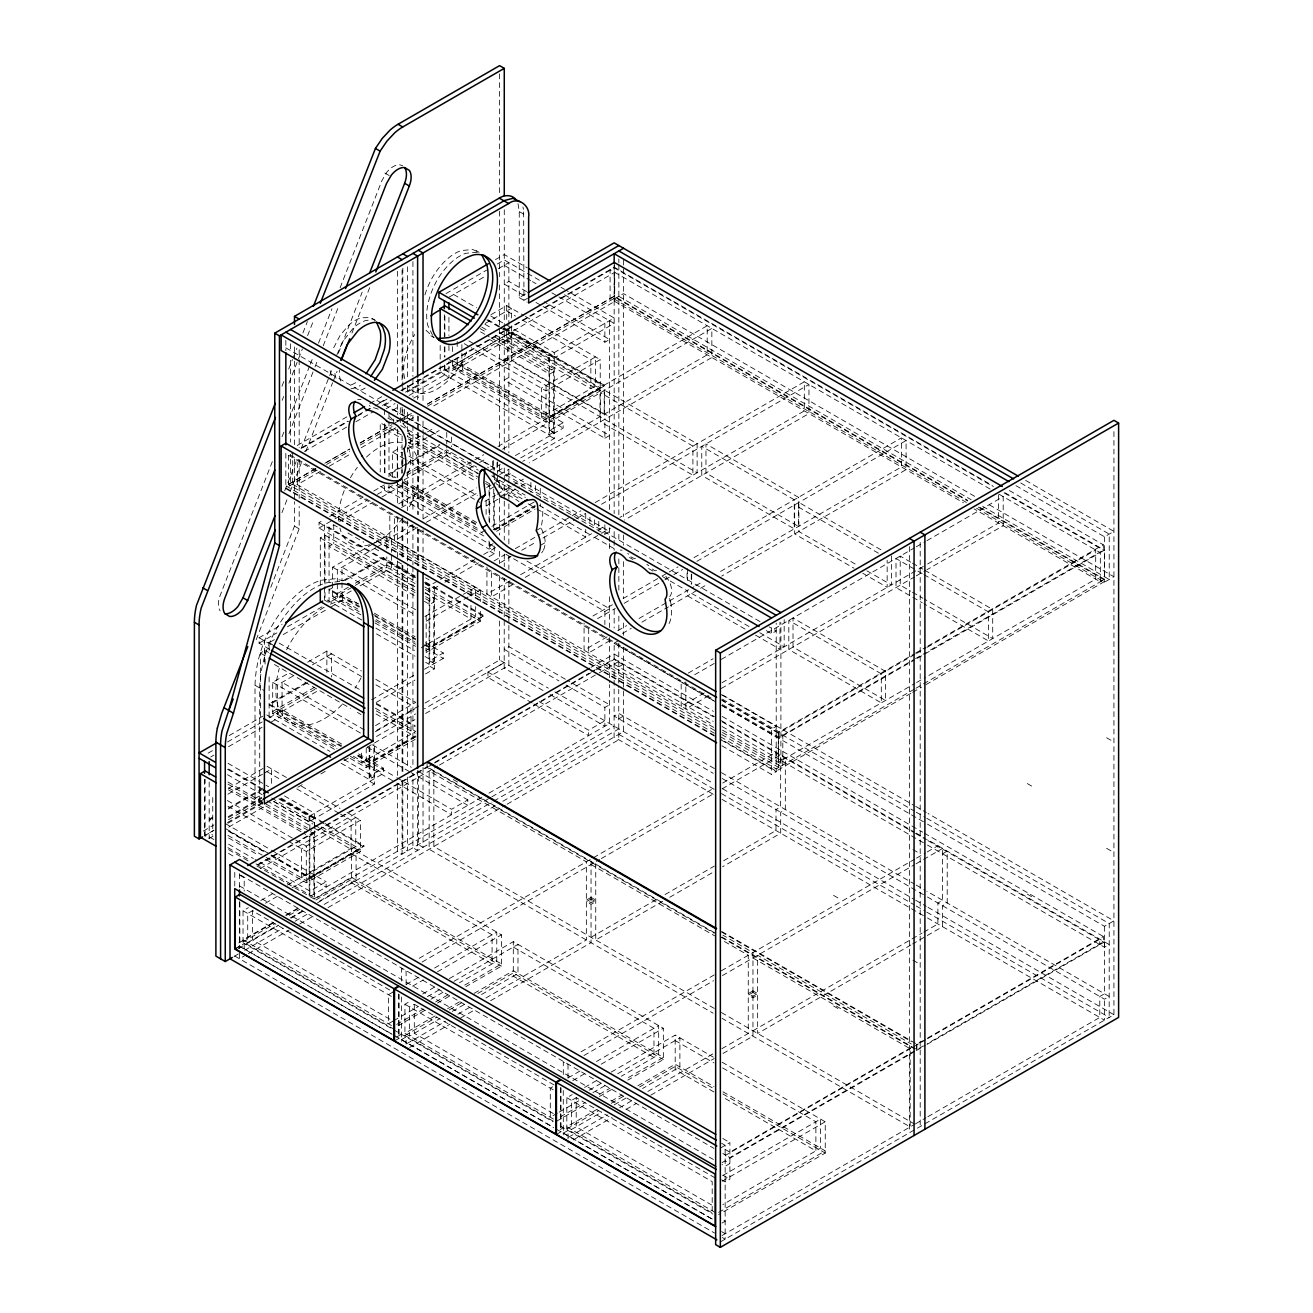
<?xml version="1.0" encoding="UTF-8"?>
<svg xmlns="http://www.w3.org/2000/svg" width="1313" height="1313" viewBox="0 0 1313 1313"><rect width="100%" height="100%" fill="white"/><g stroke="black" fill="none" stroke-linecap="round" stroke-linejoin="round"><path stroke-width="0.75" stroke-dasharray="5 3.75" d="M262.83 803.031L255.017 798.517L255.017 685.255C255.887 650.903 271.857 617.176 297.247 594.149A70.607 40.769 -60 0 1 321.422 580.198L335.061 578.77L343.185 580.838M424.936 294.883C429.253 280.605 437.393 267.278 448.882 257.66A43.838 25.308 -60 0 1 461.257 250.537L472.762 249.536L479.229 252.408M336.883 354.789L342.365 342.037L353.345 328.004A33.761 19.498 -60 0 1 365.982 320.487L371.94 319.83M270.773 587.305L294.489 526.119L294.489 501.681M256.183 639.743L299.183 528.827L299.183 506.424M272.333 461.585L220.207 595.314A19.104 11.029 -60 0 0 220.092 610.824M282.016 436.753L284.264 431.025M288.729 419.569L309.573 366.081M310.328 364.161L313.298 356.529M318.517 343.153L331.926 308.768M340.116 287.76L381.837 180.784L386.711 172.348A18.513 10.685 -60 0 1 399.923 164.831L402.648 165.75M288.942 433.733L314.267 368.789M315.022 366.869L317.992 359.237M323.211 345.861L338.852 305.748M284.708 490.832L297.378 458.368M301.087 448.816L332.37 368.576M338.344 353.295L362.175 292.159M281.95 512.644L287.17 499.268M290.14 491.636L302.056 461.06M305.781 451.524L332.599 382.74M333.338 380.836L337.064 371.284M351.966 333.075L369.839 287.235M281.967 386.203L284.215 380.491M288.696 369.084L292.438 359.565M293.193 357.661L296.919 348.158M302.909 332.944L307.39 321.521M282.18 400.317L283.674 396.51M288.909 383.199L302.367 348.963M307.603 335.652L313.577 320.438M333.699 347.748L340.116 335.373L348.667 325.296A33.761 19.498 -60 0 1 361.288 317.779L369.971 317.598L375.584 320.438M543.401 550.163L543.943 548.965A28.722 16.577 60 0 0 545.158 542.646A21.451 12.391 60 0 0 540.907 527.875A82.112 47.416 60 0 0 542.614 507.031M495.444 259.646L504.274 254.541L527.317 267.852M445.977 293.62L486.647 270.133M497.2 264.044L504.274 259.958L542.433 282M448.931 297.23L485.958 275.845M498.3 268.722L508.87 262.616L508.87 452.755M518.011 203.597L519.259 211.623L519.259 297.641L526.3 293.587M490.964 314.693L506.703 305.617L523.657 315.399M527.465 298.33L523.953 300.349L523.641 210.064M485.17 323.458L511.381 308.309L511.381 318.009M297.198 445.501L346.796 416.861M369.823 403.567L382.231 396.411M714.682 730.471L288.483 484.415L288.483 455.316L292.701 452.887L292.701 481.986L713.55 724.957M301.563 447.766L347.666 421.161M358.301 415.006L363.619 411.937M365.391 410.92L372.482 406.817M379.572 402.73L386.662 398.627M400.859 390.437L614.287 267.212L992.53 485.597M302.515 447.848L348.569 421.26M357.431 416.139L364.522 412.052M366.278 411.035L373.368 406.932M375.141 405.914L387.548 398.758M401.712 390.568L614.287 267.852L993.465 486.762M382.51 405.405L391.34 400.301M405.471 392.144L444.877 369.396L553.676 432.207L553.676 368.641L495.772 335.209M304.419 451.475L346.977 426.906M355.839 421.785L373.581 411.543M384.217 405.405L391.307 401.302M407.26 392.095L614.714 272.333L614.714 301.416L432.092 406.849M452.509 360.172L452.509 368.182L506.703 336.899M386.153 408.704L394.967 403.616M409.065 395.476L444.336 375.124L448.931 377.783L448.931 361.666M515.369 455.595L563.162 428.087L563.162 422.671L462.488 364.538L448.931 372.367L444.336 369.708M392.521 410.345L399.579 406.275M413.677 398.134L462.488 369.954L563.162 428.087M315.957 468.396L285.84 485.794L714.256 733.13M324.82 463.276L349.619 448.964M360.254 442.826L390.371 425.428M397.462 421.342L402.779 418.273M404.552 417.239L411.642 413.152M427.595 403.944L613.631 296.525L967.697 500.942M288.483 484.415L315.744 468.675M326.379 462.537L349.439 449.227M360.074 443.072L391.996 424.657M393.769 423.623L399.086 420.554M400.859 419.536L411.494 413.398M427.447 404.174L614.287 296.311L967.665 500.335M504.192 361.321L508.87 358.613L609.56 416.746M315.957 470.579L285.84 487.976L714.256 735.329M326.592 464.441L349.619 451.147M360.254 445.009L392.144 426.594M402.779 420.455L411.642 415.351M427.595 406.144L613.631 298.724L613.631 296.525M614.156 299.052L623.544 293.62L975.838 497.02M320.388 471.351L297.329 484.661L297.329 459.435M329.251 466.23L350.522 453.953M361.157 447.799L398.397 426.298M407.26 421.194L400.17 425.281L478.227 470.152M409.032 420.16L414.35 417.091M500.942 328.102L548.801 355.725L614.156 317.992L566.313 290.37M392.571 477.259L392.571 452.049L401.318 447.011M408.31 442.973L425.789 432.88M427.529 431.862L434.521 427.825M407.752 448.701L426.971 437.606M428.727 436.589L439.215 430.533M491.078 337.917L548.998 371.349L553.676 368.641M543.057 306.536L604.866 342.217L609.56 339.509L544.206 301.777M406.472 463.571L388.993 473.665L396.066 477.751M408.228 462.57L439.691 444.401M402.976 466.525L388.993 474.6L394.294 477.669M404.732 465.524L439.691 445.337M452.509 368.182L546.044 422.179L600.222 390.897L600.222 359.614L546.044 390.897L471.219 347.699M415.056 583.514L319.026 528.007L319.026 522.607L322.571 520.555M329.629 516.485L363.192 497.102M373.795 490.98L384.397 484.858M406.554 473.074L446.748 449.867L476.75 467.182M406.554 475.257L446.748 452.049M392.39 485.564L388.993 487.517L385.924 485.744M319.026 528.007L333.272 519.8M335.028 518.783L366.77 500.45M377.34 494.345L384.397 490.274L388.993 492.933L388.993 484.874M404.256 479.819L451.442 452.558M337.277 526.874L333.748 524.839L329.054 527.547L329.054 581.922M339.64 521.442L373.138 502.091M381.952 497.003L402.549 485.121L480.263 529.992M320.306 585.073L320.306 537.903L325 535.212L414.498 586.878M448.931 359.45L549.622 417.567L603.799 386.285L603.799 385.349L549.622 416.631L450.704 359.532M398.676 503.847L473.156 460.847M474.929 459.829L483.791 454.708M497.972 446.518L707.198 325.722L707.198 354.822L522.804 461.273M414.99 590.522L333.748 543.598L329.054 546.306L415.614 596.283M401.548 507.54L477.784 463.522M479.557 462.504L486.647 458.401M502.616 449.194L711.843 328.398L711.843 357.497L529.205 462.931M563.162 422.671L549.622 430.5L554.217 433.159M440.183 365.95L440.183 372.104L548.998 434.915L553.676 432.207M489.683 470.514L500.253 464.408M497.808 471.137L503.092 468.084M520.719 457.909L554.217 438.558L554.299 352.639L504.849 324.098M360.862 614.796L332.632 598.482L332.632 567.2L372.826 543.992M374.582 542.991L386.81 535.917L480.345 589.931L480.345 601.567M412.873 524.74L389.813 538.051L389.813 512.841M423.508 518.602L476.701 487.894M499.744 474.584L508.623 469.463M375.781 547.718L337.326 569.908L337.326 581.544M377.52 546.7L391.504 538.625L391.504 552.215M504.192 476.094L508.87 473.386L609.56 531.519L604.866 534.21L511.249 480.164M417.501 527.416L394.458 540.726L394.458 515.517M426.364 522.311L477.784 492.621M486.647 487.5L493.754 483.397M495.526 482.38L499.071 480.328M506.161 476.242L513.252 472.138M489.683 489.273L494.361 486.581M343.038 580.756L383.248 557.549L415.039 575.898M332.55 587.748L329.054 589.767L359.089 607.098M344.794 580.674L383.248 558.485L415.039 576.834M484.907 501.32L495.395 495.264M497.151 494.262L511.134 486.187M512.874 485.17L523.362 479.13M500.286 496.593L504.98 493.869A60.775 35.09 60 0 1 519.012 501.599M486.105 506.047L501.829 496.971M503.585 495.953L519.308 486.877M521.064 485.859L528.056 481.822M269.723 649.311L259.088 643.173L259.088 637.757L282.065 624.496M604.866 438.214L609.56 435.506L508.87 377.389L504.192 380.097L604.866 438.214L604.866 419.454M348.372 587.223L332.632 596.299L361.863 613.171M355.363 583.185L386.81 565.017L416.04 581.889M332.632 598.482L353.607 586.386M355.363 585.368L386.81 567.2M358.498 604.046L342.611 594.855L329.054 602.683L324.459 600.025M259.088 643.173L276.846 632.915M287.432 626.81L324.459 605.441M351.31 590.932L337.326 599.007L337.326 583.497M360.041 585.893L391.504 567.725L391.504 554.152M274.401 639.644L269.116 642.697L269.116 653.956M283.214 634.556L327.298 609.117M330.745 607.115L342.611 600.271L360.271 610.463M260.368 716.635L260.368 653.07L265.062 650.362L268.558 652.397M481.411 532.438L486.105 529.73M491.899 526.382L535.606 501.156M493.179 529.779L535.113 505.554M494.919 529.697L535.113 506.49M494.837 530.091L535.048 506.884M496.593 531.273L535.048 509.083M493.064 543.697L489.683 545.65L494.279 548.309M380.245 486.319L489.06 549.146L493.737 546.438L388.451 485.646M425.379 583.99L428.924 586.041L474.846 559.535M483.693 554.431L496.445 547.16M437.869 586.287L428.924 591.457L428.924 586.041M444.926 582.217L478.424 562.883M488.994 556.778L494.279 553.725L494.279 545.666M334.454 749.313L272.694 713.648L272.694 682.366L288.417 673.29M307.652 662.179L326.871 651.084L361.37 670.992M536.196 530.6L540.89 527.892M293.111 675.982L277.388 685.074L277.388 714.157L317.582 690.95M312.33 664.887L331.565 653.792L331.565 677.065M494.033 560.946L504.668 554.792M515.303 548.653L540.135 534.325M541.908 533.308L570.269 516.928M572.041 515.894L580.92 510.773M595.101 502.584L804.327 381.788L804.327 410.887L619.917 517.355M425.609 598.712L429.121 600.73L433.799 598.022L433.799 661.588L429.121 664.296L425.609 662.277M500.45 562.588L511.085 556.449M521.721 550.311L535.901 542.121M542.991 538.018L574.913 519.603M576.686 518.569L585.549 513.449M601.502 504.241L808.956 384.479L808.956 413.562L624.561 520.03M540.447 545.355L545.158 542.646M305.831 682.793L269.116 703.981L341.675 745.866M307.57 682.727L269.116 704.917L341.544 746.736M424.969 616.486L461.667 595.298M463.423 594.28L475.651 587.223L475.651 598.859M426.167 621.213L468.117 596.988M469.857 595.971L480.345 589.931M229.184 735.575L262.748 716.192M314.644 687.241L272.694 711.465L336.998 748.574M272.694 713.648L316.384 688.422M269.116 717.834L282.656 710.021L342.726 744.684M208.094 753.17L213.395 750.117M227.494 741.96L262.748 721.608M509.986 580.822L486.942 594.133L486.942 566.97M520.637 574.684L591.556 533.735M598.646 529.631L605.736 525.545M210.737 756.961L213.871 755.156M228.577 746.654L262.058 727.32M270.806 722.281L282.656 715.437L337.425 747.048M512.858 584.515L491.571 596.808L491.571 571.582M525.266 577.359L599.729 534.358M601.502 533.341L610.381 528.22M424.444 644.831L429.745 647.883L483.923 615.666L429.745 646.948L424.444 643.895M480.345 611.251L480.345 621.213L426.167 652.495L426.167 615.797M424.444 669.269L443.285 658.404L443.285 652.988L429.745 660.816L434.34 663.475M371.563 699.813L415.63 674.357M376.175 702.471L414.957 680.068M425.527 673.963L434.34 668.875L434.422 582.956M228.478 788.44L263.437 768.253M227.92 794.168L262.879 773.997M264.635 772.98L271.627 768.942L271.627 786.405M212.673 817.129L209.177 819.131L212.706 821.183M228.396 808.037L263.355 787.849M212.673 818.065L209.177 820.083L212.706 822.119M228.396 808.972L261.615 789.802M375.518 725.58L415.712 702.373L375.387 679.1M255.017 798.517L262.026 794.463M376.716 730.307L418.65 706.082M203.252 831.096L213.904 824.941M228.101 816.752L261.812 797.286M375.37 731.718L414.416 709.184M425.051 703.046L499.58 660.012L548.342 688.176M228.478 817.539L261.697 798.353M228.478 819.722L265.193 798.534M214.052 830.177L209.177 833L212.706 835.035M532.093 702.964L487.944 677.475L487.944 672.059L504.192 662.671L424.427 708.823M204.401 835.856L213.445 830.637M227.461 822.529L263.092 801.964M376.519 736.478L415.597 713.911M227.92 823.267L262.879 803.08M592.934 615.994L612.432 604.735M623.068 598.58L660.308 577.096M662.08 576.062L667.398 572.993M669.17 571.976L678.033 566.855M694.003 557.631L901.44 437.869L901.44 466.968L718.818 572.402M204.565 779.364L204.565 835.757L209.177 838.416L214.052 835.593M228.692 827.141L265.932 805.64M297.854 787.209L303.172 784.14M320.897 773.915L327.987 769.812M343.957 760.604L351.047 756.501M367 747.294L414.892 719.639M425.527 713.501L508.87 665.379L508.87 581.561M505.965 554.332L604.866 611.448L609.56 608.74L526.546 560.815M597.563 618.669L615.288 608.428M624.167 603.307L663.163 580.789M664.936 579.772L672.043 575.668M673.815 574.651L682.678 569.53M696.858 561.34L906.085 440.544L906.085 469.644L721.674 576.095M415.236 735.871L369.806 762.114L357.431 754.975M415.236 736.806L369.806 763.05L355.675 754.893M366.229 765.463L418.65 735.182M350.341 758.471L366.229 767.645L415.154 739.383M607.115 636.887L584.072 650.198L584.072 623.051M617.75 630.749L626.613 625.628M639.037 618.472L694.003 586.73M695.775 585.713L702.865 581.61M278.914 798.961L309.047 816.358L383.347 773.554L383.347 768.154L369.806 775.967L374.402 778.625M341.101 763.247L369.183 779.462L373.86 776.754L373.86 743.946M609.971 640.596L588.7 652.873L588.7 627.663M622.395 633.424L631.258 628.303M641.893 622.165L668.481 606.803M670.254 605.785L707.494 584.285M273.596 801.307L309.047 821.774L374.402 784.042L374.402 743.765M591.014 667.365L614.09 654.038L713.369 711.367M257.266 864.84L427.693 766.447M434.8 762.344L589.242 673.175M591.014 672.158L614.09 658.831L714.387 716.635M309.852 834.756L314.546 832.048L309.244 828.995M258.366 864.84L427.086 767.432L714.272 933.248M432.945 764.035L427.628 767.12L714.814 932.919M434.718 763.017L594.559 670.73M596.332 669.712L614.09 659.454L713.369 716.767M256.002 863.888L313.922 897.321L313.922 833.755L309.228 836.463L309.228 895.926M260.187 868.566L437.705 766.086M439.494 765.052L597.481 673.832M599.253 672.814L618.8 661.44M618.784 666.856L623.412 664.181M265.702 859.375L306.29 882.796L360.468 851.513L360.468 820.231L306.29 851.513L289.32 841.731M425.067 1010.206L393.096 1028.67L243.036 942.045L243.036 910.762L248.37 907.677M260.795 900.505L273.235 893.316M287.449 885.11L351.392 848.198L501.451 934.823L501.451 966.105L465.918 986.621M271.003 855.764L309.852 878.2L364.046 845.982L309.852 877.265L223.883 827.633M253.048 910.385L247.714 913.471L247.714 942.553L277.913 925.123M265.489 903.213L277.913 896.024M292.126 887.818L356.086 850.906L356.086 879.989L318.78 901.539M566.018 685.009L604.866 707.444L609.56 704.736L567.167 680.265M271.364 855.534L326.116 887.145L326.116 881.745L309.852 891.117L255.099 859.506M396.821 777.69L451.574 809.3L467.838 799.912L467.838 805.329L411.314 772.701M539.167 701.634L588.618 730.192L604.866 720.804M688.275 673.093L713.107 658.749M481.871 797.221L309.852 896.533L309.852 834.116M488.961 793.134L609.56 723.512L609.56 684.664M618.784 718.785L623.412 716.11M694.692 674.734L714.19 663.475M721.28 659.389L914.554 547.8M916.326 546.782L925.189 541.662M926.962 540.644L1003.198 496.626L1003.198 525.709L926.962 569.727M766.218 630.601L771.519 633.67L776.213 630.946L769.139 626.859M273.235 922.415L243.036 939.845L393.096 1026.487M285.676 915.243L298.1 908.054M314.086 898.831L351.392 877.281L501.451 963.923L464.146 985.456M238.818 942.882L274.089 922.514M286.431 915.391L298.773 908.251M256.872 865.94L314.464 899.192L614.172 726.171M243.036 942.045L275.008 923.581M289.221 915.374L299.873 909.22M315.875 899.996L351.392 879.48L501.451 966.105M234.715 948.971L244.202 943.489L391.52 1028.539M235.257 948.971L239.852 946.312L395.065 1035.924M290.354 917.935L302.794 910.762M238.211 948.643L278.848 925.173M291.125 918.099L303.566 910.91M317.565 902.819L491.965 802.128M493.737 801.111L618.85 728.879M234.091 956.422L238.309 953.993M244.694 950.3L282.623 928.406M295.031 921.25L309.212 913.06M324.147 904.427L495.723 805.378M502.83 801.275L623.544 731.587L623.544 645.898M246.549 954.649L239.458 958.753L239.458 950.563M248.321 953.632L289.09 930.096M299.725 923.958L313.905 915.768M328.086 907.578L505.341 805.23M507.113 804.213L618.784 739.744L618.735 689.44M704.244 692.969L681.184 706.279L681.184 681.053M721.969 682.727L925.878 565M927.651 563.983L998.569 523.034L998.569 493.934M708.872 695.644L685.829 708.954L685.829 681.792M721.28 688.472L914.554 576.899M916.326 575.865L925.189 570.745M1016.016 485.712L1104.528 536.804L1113.933 531.388L1025.404 480.279M722.445 699.189L779.151 731.932L913.766 654.202M915.538 653.185L926.174 647.046M927.946 646.029L1103.314 544.78L1103.314 550.18L927.946 651.429M914.833 654.432L778.314 733.261L778.314 762.344L914.833 683.515M916.605 653.414L925.468 648.294M927.241 647.26L1095.699 550.016L1095.699 579.115L927.241 676.359M722.445 704.605L779.151 737.348L913.766 659.618M915.538 658.601L926.174 652.463M721.773 705.475L778.609 738.283L914.16 660.176M1100.196 581.708L1104.397 579.279L1104.397 550.18L915.932 659.159M419.175 958.309L713.862 788.177M722.741 783.04L775.999 752.3L775.999 757.617M422.08 962.052L599.614 859.555M601.387 858.521L713.222 793.955M722.101 788.834L780.693 755.008L780.628 806.871L775.999 809.547L775.999 830.505L721.395 862.034M780.693 760.325L785.322 757.65L785.322 809.579L780.693 812.255L780.693 833.213L722.56 866.777M916.605 682.497L925.468 677.377M721.773 734.574L778.609 767.383L782.811 764.937L782.811 735.854L721.953 700.453M914.422 689.112L776.213 768.909L721.329 737.217M915.932 688.242L1104.02 579.657L1104.02 581.84L923.285 686.19M406.16 984.438L420.373 976.232M434.587 968.026L496.774 932.115L496.774 961.214L459.468 982.748M910.877 693.346L776.213 771.092L721.329 739.416M912.65 692.328L921.513 687.208M721.953 745.817L771.519 774.44L776.213 771.716L776.213 623.133M976.56 508.246L1104.528 582.168L1113.933 576.752L986.457 503.158M412.627 986.112L423.295 979.958M437.508 971.751L501.451 934.823M553.216 1121.121L404.929 1035.514L404.929 1004.232L410.263 1001.146M422.704 993.974L435.128 986.785M449.341 978.595L513.301 941.667L663.344 1028.292L663.344 1059.575L627.827 1080.09M557.401 1113.145L550.295 1117.248L550.295 1088.165L554.989 1085.457L414.301 1004.232L409.623 1006.94L409.623 1036.023L439.822 1018.593M427.381 996.682L439.822 989.493M454.035 981.287L517.979 944.375L517.979 973.458L480.673 995.008M393.736 1020.71L418.601 1006.349M431.041 999.16L445.255 990.954M396.641 1024.435L423.295 1009.057M435.719 1001.868L448.16 994.696M437.508 1003.034L449.932 995.861M396.657 1036.991L401.417 1034.25M435.128 1015.885L404.929 1033.315L554.989 1119.956M447.569 1008.712L460.01 1001.524M474.206 993.317L513.301 970.75L663.344 1057.392L626.038 1078.925M394.524 1040.93L399.136 1038.271L553.397 1127.342M404.929 1035.514L436.901 1017.05M449.341 1009.878L463.555 1001.671M477.768 993.465L513.301 972.949L663.344 1059.575M401.351 1039.699L406.111 1036.958L406.111 1044.114M452.246 1011.42L464.687 1004.232M406.702 1043.72L445.452 1021.35M457.777 1014.227L470.103 1007.104M485.958 997.946L586.353 939.993L586.353 861.788L429.154 771.026L429.154 849.232L713.14 1013.193M591.063 937.285L657.994 898.634M665.034 894.563L714.354 866.088M409.623 1047.446L450.146 1024.058M460.715 1017.952L474.797 1009.812M490.652 1000.654L591.047 942.701L591.047 859.079M662.671 901.342L595.741 939.993L595.741 861.788M669.728 897.271L713.747 871.848M581.068 1051.779L714.206 974.919M721.313 970.816L914.816 859.096M916.589 858.062L925.468 852.941M927.241 851.924L937.892 845.769L937.892 851.087M583.973 1055.521L713.566 980.696M722.445 975.575L914.176 864.873M915.949 863.856L942.586 848.477M942.586 853.795L947.215 851.119L947.215 903.049L942.586 905.724L942.586 926.683L912.633 943.965M568.069 1077.907L580.494 1070.719M596.496 1061.495L658.666 1025.601L658.666 1054.684L621.361 1076.217M572.747 1080.599L585.188 1073.427M601.173 1064.203L663.344 1028.292M711.597 1212.555L566.822 1128.983L566.822 1097.701L572.156 1094.615M584.597 1087.443L597.021 1080.271M611.234 1072.065L675.194 1035.136L713.287 1057.129M576.85 1097.323L571.516 1100.409L571.516 1129.492L601.715 1112.062M589.274 1090.151L601.715 1082.962M617.701 1073.739L679.888 1037.844L679.888 1066.927L642.582 1088.477M559.19 1112.127L580.494 1099.818M592.934 1092.629L607.148 1084.423M560.323 1116.871L585.188 1102.526M599.401 1094.32L610.053 1088.165M556.761 1121.121L585.188 1104.709M599.401 1096.503L611.842 1089.33M560.142 1129.557L563.31 1127.719M597.021 1109.354L566.822 1126.8L715.125 1212.408M611.234 1101.147L621.902 1094.993M637.888 1085.769L675.194 1064.236L714.026 1086.655M556.433 1134.399L561.028 1131.74L712.713 1219.317M566.822 1128.983L598.81 1110.519M611.234 1103.347L623.675 1096.158M639.661 1086.934L675.194 1066.419L714.026 1088.838M563.261 1133.168L568.004 1130.427L568.004 1142.95M614.156 1104.89L626.58 1097.701M568.595 1137.189L607.345 1114.819M619.67 1107.696L632.013 1100.573M647.867 1091.431L714.797 1052.78M721.838 1048.71L748.262 1033.462L748.262 955.257L721.756 939.96M752.956 1030.754L922.038 933.133M923.81 932.115L937.892 923.975L937.892 903.016L942.521 900.341L942.521 848.411M573.289 1139.897L612.039 1117.527M626.12 1109.387L636.69 1103.281M650.788 1095.157L714.19 1058.541M723.003 1053.453L752.956 1036.17L752.956 952.549L722.921 935.201M910.877 944.983L757.65 1033.462L757.634 955.257L911.32 1043.983M720.394 1148.054L729.897 1142.573L729.897 1179.172L725.153 1181.913L721.608 1179.862M927.454 824.104L1104.479 926.305L1113.933 920.856L928.045 813.535M911.058 1047.593L729.897 1152.174L722.807 1148.071M721.904 931.606L916.917 1044.196L925.796 1039.075M927.569 1038.041L1103.396 936.53L1103.396 941.946L927.569 1043.458M925.813 1039.683L725.203 1155.506L729.897 1158.214L914.521 1051.615M927.585 1038.665L1099.785 939.238L1099.785 944.556L1104.43 941.881L1104.43 993.81L1099.785 996.485L1099.785 1017.444L927.848 1116.707M914.603 1050.942L729.897 1157.59L722.807 1153.487M721.904 937.022L916.917 1049.612L925.796 1044.475M722.052 1162.645L725.203 1160.823L729.897 1163.531L725.153 1166.272L722.019 1164.467M916.31 1050.597L925.173 1045.46M926.962 1044.442L1104.479 941.946M927.454 845.063L1104.479 947.264L1109.173 944.556L926.83 839.286M722.856 1175.48L820.559 1119.07L820.559 1148.153L722.856 1204.563M722.216 1181.257L825.253 1121.778L825.253 1153.06L718.654 1214.591M718.654 1212.408L825.253 1150.861L722.084 1091.3M927.454 896.992L1104.479 999.193L1109.173 996.485L926.83 891.215M722.052 1223.027L725.203 1221.188L721.658 1219.153M722.052 1235.533L913.667 1124.896M915.44 1123.879L926.075 1117.74M720.394 1241.901L1113.933 1014.703L1113.933 428.53M351.031 388.779L354.067 388.172A33.761 19.498 -60 0 0 360.402 385.398M339.755 581.478L326.1 582.906A70.607 40.769 -60 0 0 301.941 596.857C276.534 619.884 260.581 653.611 259.711 687.946L259.711 801.225M477.44 252.244L465.951 253.245A43.838 25.308 -60 0 0 453.576 260.368C440.134 271.676 431.206 287.924 427.743 305.059A52.996 30.593 -60 0 0 427.71 325.296L432.962 336.079M1020.71 482.987L1109.239 534.096L1109.239 579.46L981.763 505.866M1009.402 490.553L1103.314 544.78M519.259 211.623L523.953 214.331M1004.954 492.769L1104.397 550.18M1004.1 492.9L1103.314 550.18M990.1 489.043L610.085 269.641L610.085 298.74L963.463 502.764M998.98 494.18L1100.327 552.691L1100.327 581.79L974.115 508.919M618.85 296.344L971.144 499.728M980.089 507.507L1104.397 579.279M978.333 507.081L1104.02 579.657M613.631 298.724L966.45 502.452M384.857 173.037L389.534 175.745M560.996 287.301L564.541 289.336M564.541 294.752L614.156 323.408L548.801 361.141L548.801 355.725M504.192 265.324L530.682 280.621M532.454 281.639L535.983 283.674M551.887 292.865L557.188 295.917M558.944 296.935L604.866 323.458L604.866 342.217M526.546 291.584L508.87 281.392L504.192 284.1L527.153 297.345M535.983 302.45L541.284 305.502M519.259 297.641L527.071 302.154M525.413 316.417L600.222 359.614M506.703 311.017L515.467 316.088M522.476 320.126L590.85 359.614L590.85 388.697L506.703 340.116L506.703 328.48M453.625 294.522L476.586 307.784M490.717 315.941L503.076 323.08M910.68 562.128L900.209 556.072L900.209 585.171L910.68 591.211M912.437 563.129L922.908 569.169M924.647 570.187L992.71 609.478L992.71 638.561L924.647 599.27M504.881 328.25L603.799 385.349M503.125 328.168L603.799 386.285M487.796 319.666L501.927 327.823M503.7 328.841L554.217 358.006M486.762 319.912L499.17 327.068M880.908 549.786L798.878 502.436L798.878 531.519L856.47 564.771M922.186 573.617L896.008 558.501L896.008 587.6L922.186 602.716M923.925 574.634L988.492 611.907L988.492 640.99L923.925 603.717M484.989 324.295L492.08 328.398M499.17 332.484L600.222 390.897M878.446 553.216L794.677 504.865L794.677 533.964L854.008 568.217M481.723 327.101L488.748 331.155M480.115 328.578L487.189 332.665M494.246 336.752L554.299 371.415L549.622 374.123L489.568 339.443M480.558 331.844L489.322 336.899M912.437 592.229L922.908 598.268M468.905 340.937L474.157 343.973M475.913 344.991L697.121 472.778L697.121 443.679L604.636 390.289L604.636 419.372M866.941 570.827L891.379 584.925L891.379 555.826M862.739 573.256L887.161 587.354L887.161 560.208M464.211 343.645L469.48 346.681M426.069 330.334L434.045 337.589M1106.629 737.758L1111.323 740.466M554.217 438.558L549.622 435.9L549.622 355.347M393.687 409.672L494.361 467.805L494.361 484.694M285.84 347.83L760.293 621.755M1027.291 783.566L1031.985 786.274M491.768 475.848L525.085 495.083M387.844 417.977L391.389 420.012M494.41 479.557L525.364 497.397M539.331 505.456L589.931 534.67M594.559 537.345L615.502 549.425M629.469 557.5L632.964 559.502M648.655 568.578L653.89 571.598M662.622 576.637L687.06 590.735M691.688 593.41L749.28 626.662M759.751 632.702L784.173 646.817L784.173 619.654M478.309 473.484L446.748 455.266L446.748 445.567M495.838 483.611L522.147 498.792M407.752 433.224L477.948 473.747M498.464 486.729L519.406 498.809M528.138 503.847L535.113 507.885M536.853 508.886L585.729 537.099L585.729 529.336M745.062 629.091L687.487 595.839L687.487 590.029M755.533 635.131L779.971 649.246L779.971 622.083M398.988 431.501L393.687 428.448L388.993 431.156L401.368 438.296M407.818 436.605L478.474 477.39M485.531 481.477L489.06 483.512M401.302 434.915L380.245 422.753L380.245 471.958M408.327 438.969L476.767 478.474M485.547 483.545L489.06 485.58L489.06 522.476M408.425 442.366L475.552 481.116M1106.629 848.329L1111.323 851.037M408.967 456.103L477.341 495.575M392.571 452.049L407.785 460.83M409.541 461.848L479.655 502.337M404.306 480.722L476.734 522.541M403.124 481.822L477.341 524.675M403.124 482.757L477.308 525.594M397.265 483.841L482.577 533.094M396.099 485.367L486.105 537.329M494.279 553.725L489.683 551.066L489.683 540.989M722.675 694.971L913.881 805.361M915.653 806.379L926.272 812.517M721.329 694.675L776.213 726.368L771.519 729.076L771.519 774.44M721.477 699.763L914.488 811.139M916.211 812.189L925.123 817.26M926.83 818.327L1109.239 923.564L1109.173 1017.444M290.107 455.004L713.583 699.501M713.238 700.42L614.09 643.189L618.8 640.481L618.735 687.438M722.084 705.541L925.681 823.07M288.483 455.316L714.682 701.372M722.232 716.471L910.155 824.974M911.928 825.992L922.563 832.13M924.336 833.164L1103.396 936.53M1027.291 894.137L1031.985 896.845M721.477 720.722L914.439 832.13M916.211 833.148L925.058 838.252M722.232 721.887L913.7 832.426M915.473 833.46L926.108 839.598M927.881 840.615L1103.396 941.946M614.09 664.148L713.238 721.379M722.084 726.499L925.681 844.029M722.429 730.094L782.942 765.019M713.648 727.353L290.534 483.069L290.534 454.396M722.495 732.473L780.907 766.201L780.907 622.838M912.912 849.593L917.606 852.301M714.256 735.953L285.84 488.6L285.84 450.966M721.329 740.04L776.213 771.716M347.879 532.996L363.767 542.171M374.369 548.292L381.443 552.363M397.33 561.554L404.404 565.624M425.593 577.868L429.121 579.903M425.625 582.02L483.923 615.666M425.625 582.956L483.923 616.601M415.614 577.507L324.459 524.888L324.459 585.303M424.444 582.611L434.34 588.322M319.026 522.607L414.744 577.851M424.821 586.96L480.345 619.014L426.167 650.296L421.473 647.588L475.651 616.306L475.651 606.606M425.379 589.406L480.345 621.213M414.875 586.632L386.81 570.433L386.81 556.86M425.379 592.705L470.973 619.014L470.973 599.614M425.035 592.951L433.799 598.022M425.593 596.627L434.422 601.731L429.745 604.44L424.444 601.37M320.306 537.903L415.072 592.623M565.394 679.248L508.87 646.603L504.192 649.311L558.944 680.922M294.489 526.119L299.183 528.827M714.387 768.548L618.735 713.402L614.09 716.077L713.238 773.308M721.477 772.651L914.439 884.059M916.211 885.077L925.058 890.181M722.084 778.428L925.681 895.958M415.647 609.724L342.004 567.2L342.004 580.789M554.808 691.902L713.829 783.713M722.675 788.818L913.881 899.208M915.653 900.226L926.272 906.364M928.045 907.381L1113.933 1014.703M332.632 567.2L414.465 614.451M543.057 690.523L504.192 668.087L504.274 578.688M550.114 694.593L604.866 726.22L604.866 707.444M618.8 734.328L714.453 789.49M721.477 793.61L914.488 904.985M916.211 906.036L925.123 911.107M926.83 912.174L1109.239 1017.411M713.238 794.267L614.09 737.036L614.172 642.205M722.084 799.387L925.681 916.917M927.454 917.951L1104.479 1020.152L1104.479 999.193M487.944 672.059L532.093 697.548M533.866 703.981L588.618 735.592L588.618 730.192M374.402 613.22L415.023 636.674M425.625 642.796L443.285 652.988M359.532 606.425L329.054 588.831L329.054 604.062M373.565 614.517L415.647 638.807M374.976 616.273L415.614 639.726M376.158 619.654L415.023 642.09M425.625 648.195L443.285 658.404M374.993 620.754L415.581 644.191M374.993 622.936L415.581 646.373M361.846 620.048L325 598.777L325 586.468M375.895 628.156L414.498 650.444M425.035 656.516L433.799 661.588M833.574 895.4L838.252 898.108M376.47 633.9L415.072 656.188M434.34 668.875L429.745 666.216L429.745 585.664M912.912 960.18L917.606 962.889M326.871 656.5L361.945 676.737M375.961 684.844L411.035 705.081L411.035 734.18L375.961 713.927M279.111 643.058L360.353 689.965M376.289 703.292L415.154 725.728M376.289 704.228L415.154 726.663M272.644 644.732L264.52 640.038L264.52 664.214M259.088 637.757L271.496 644.913M375.387 708.183L415.712 731.472L361.535 762.755L361.535 751.118M376.289 710.891L415.105 733.311M260.368 653.07L267.392 657.124M274.417 664.526L350.374 708.38M357.431 712.45L360.96 714.502M721.362 931.918L911.058 1041.439M453.28 779.528L460.338 783.615M364.472 729.946L282.065 682.366L282.065 711.465M721.362 937.334L914.603 1048.906M591.047 864.496L714.699 935.874M752.94 957.965L910.155 1048.726L910.155 1126.931L722.019 1018.314M833.574 1005.988L838.252 1008.696M272.694 682.366L361.535 733.655M372.449 744.848L411.314 767.284M418.371 771.371L467.838 799.912M367.148 747.195L409.541 771.683M255.017 685.255L264.389 690.654M358.613 753.875L383.347 768.154M357.973 755.254L395.065 776.672M353.312 756.222L383.347 773.554M350.341 756.288L395.065 782.088M396.821 783.106L451.574 814.716L451.574 809.3M266.802 714.945L329.99 751.413M344.022 759.521L373.86 776.754M374.402 784.042L369.806 781.383L369.806 747.146M714.288 1008.433L433.848 846.524L433.848 770.321M721.379 1012.52L914.849 1124.223M266.933 766.234L287.399 778.051M301.432 786.159L340.001 808.431M347.009 812.468L360.468 820.231M266.933 771.65L280.966 779.758M296.738 788.867L338.82 813.157M340.576 814.158L351.096 820.231L351.096 849.33L312.527 827.059M228.002 763.313L268.623 786.766M284.511 795.941L314.546 813.272L314.546 828.29M281.031 798.058L323.408 822.529M325.181 823.546L364.046 845.982M281.031 798.993L318.123 820.412M319.88 821.429L364.046 846.918M228.61 769.073L260.401 787.423M279.833 798.649L314.464 818.639L314.464 828.716M227.51 769.287L261.189 788.736M271.627 798.041L315.448 823.349M321.636 826.911L360.468 849.33L306.29 880.613L263.929 856.158M227.51 774.703L262.961 795.169M273.99 801.603L312.822 824.006M314.578 825.04L360.468 851.513M722.084 1062.201L825.253 1121.778M266.933 800.749L310.771 826.058M228.002 782.072L307.488 827.961M351.392 853.614L492.08 934.823L492.08 963.923L351.392 882.697L351.392 848.198M513.301 947.083L653.972 1028.292L653.972 1057.392L513.301 976.166L513.301 941.667M675.194 1040.553L713.878 1062.89M722.675 1067.961L815.882 1121.778L815.882 1150.861L722.675 1097.061M227.937 784.107L308.653 830.719M310.41 831.72L313.922 833.755M228.61 787.849L306.323 832.721M228.511 789.852L305.732 834.428M227.395 800.553L294.014 839.023M295.77 840.041L306.29 846.114L306.29 882.796M227.953 806.297L287.563 840.714M722.856 1093.942L825.253 1153.06M713.878 1091.973L675.194 1069.635L675.194 1035.136M225.426 823.612L269.592 849.101M271.364 850.135L326.116 881.745M228.971 831.063L264.29 851.464M228.61 831.293L263.929 851.694M227.953 835.396L262.173 855.14M228.643 837.973L258.628 855.288M228.61 844.21L253.343 858.489M213.888 839.565L205.107 834.494L205.107 779.134M227.937 847.673L248.994 859.834M228.61 849.626L249.798 861.87M722.823 1138.486L729.897 1142.573M228.511 853.417L235.519 857.471M721.608 1143.262L725.153 1145.313L725.153 1239.16L721.608 1237.109M240.607 875.082L713.944 1148.366M239.524 875.082L244.202 877.79L244.202 891.133M239.458 885.865L713.369 1159.461M722.823 1175.086L729.897 1179.172M715.125 1177.909L576.21 1097.701L576.21 1126.8L711.613 1204.973M243.036 910.762L393.096 997.388M404.929 1004.232L554.989 1090.857M566.822 1097.701L712.204 1181.634L712.204 1210.717M553.233 1113.522L414.301 1033.315L414.301 1004.232M393.293 1029.573L553.036 1121.794M560.142 1125.898L712.778 1214.016M239.458 946.23L392.095 1034.365M393.884 1035.383L553.626 1127.604M555.399 1128.638L711.58 1218.809M721.658 1231.66L725.203 1233.711M234.764 956.045L714.535 1233.022M476.11 250.602L479.13 252.359M430.91 335.783L433.93 337.539M372.449 318.632L374.665 320.175M488.469 467.871L488.059 467.461A2.971 1.707 60 0 0 487.632 467.116M652.446 569.087L654.859 570.794A15.149 8.748 60 0 1 656.533 570.695M393.129 420.423L391.438 418.387A40.457 23.355 60 0 0 387.745 415.089M669.564 598.465L670.467 601.387M408.54 447.766L409.459 450.687M522.935 207.011L523.493 209.276M340.674 381.016L339.837 377.701A40.752 23.536 -60 0 1 339.345 370.168M335.997 378.308L335.16 375.009A40.752 23.536 -60 0 1 334.7 371.366M331.303 375.6L330.466 372.301A40.752 23.536 -60 0 1 330.023 368.658M1104.528 536.804L1104.528 582.168M1104.479 926.305L1104.479 947.264M920.2 542.433L920.2 1126.538M916.917 1044.196L916.917 1049.612M916.376 1044.508L916.376 1049.924M909.367 546.635L909.367 1132.807M779.151 731.932L779.151 737.348M778.609 738.283L778.609 767.383M771.519 627.795L771.519 633.67M691.688 574.027L691.688 583.711M691.262 574.733L691.262 584.433M687.487 568.693L687.487 580.33M687.06 573.289L687.06 581.035M623.544 260.105L623.544 516.551M623.544 534.982L623.544 545.223M623.544 561.603L623.544 598.465M623.544 623.035L623.544 635.328M618.85 258.874L618.85 262.813M618.85 264.783L618.85 515.894M618.85 534.325L618.85 542.515M618.85 558.895L618.85 591.671M618.85 616.24L618.85 632.62M614.287 262.436L614.287 296.311M614.172 265.39L614.156 513.547M614.172 531.617L614.156 550.344M614.172 609.429L614.156 628.024M609.56 320.749L609.56 510.888M609.56 527.76L609.56 541.547M609.56 543.598L609.56 551.772M609.56 596.742L609.56 627.516M609.56 637.642L609.56 682.612M604.866 524.839L604.866 534.21M604.866 611.448L604.866 624.578M600.008 416.697L600.008 387.614L507.524 334.208L507.524 363.307M598.777 521.343L598.777 531.026M594.559 519.882L594.559 527.645M589.931 517.207L589.931 524.97M585.729 513.826L585.729 521.573M568.004 1078.071L568.004 1064.745L563.31 1062.036L563.31 1075.363M563.261 1090.479L563.31 1134.875M561.028 1087.804L561.028 1131.74M560.487 1087.492L560.487 1131.429M548.998 371.349L548.998 434.915M546.044 385.48L546.044 422.179M540.283 488.338L540.283 498.037M540.283 503.864L540.283 506.047M535.606 485.629L535.606 493.393M530.912 482.528L530.912 492.227M511.381 325.772L511.381 337.408L457.203 368.69L457.203 357.054M508.87 469.118L508.87 483.43M508.87 485.465L508.87 501.829M508.87 503.864L508.87 544.764M508.87 556.236L508.87 569.382M506.703 305.617L506.703 321.127M504.274 209.768L504.274 450.096M504.274 468.019L504.274 499.17M504.274 501.205L504.274 540.053M504.274 554.102L504.274 566.625M499.58 73.856L499.58 192.716M499.58 211.163L499.58 276.748M499.58 284.954L499.58 325.936M499.58 327.987L499.58 446.863M499.58 465.311L499.58 473.501M499.58 481.707L499.58 489.897M499.58 498.103L499.58 534.998M499.58 551.394L499.58 563.687M499.58 575.98L499.58 612.876M499.58 621.065L499.58 660.012M497.446 461.881L497.446 473.517M497.446 475.454L497.446 481.264M497.02 462.586L497.02 470.349M494.279 493.311L494.279 529.549M493.737 489.01L493.737 527.974M493.228 460.42L493.228 470.12M493.228 472.056L493.228 477.883M492.802 461.142L492.802 468.889M489.683 483.644L489.683 522.869M489.06 540.94L489.06 549.146M486.105 500.63L486.105 517.683M470.973 589.931L470.973 597.678M462.488 364.538L462.488 369.954M461.881 344.646L461.881 365.982M457.203 341.544L457.203 349.291M452.509 346.583L452.509 352.409M451.442 437.048L451.442 446.748M448.931 317.369L448.931 335.488M448.931 345.549L448.931 353.607M446.748 432.404L446.748 444.04M444.877 316.088L444.877 336.588M444.877 346.845L444.877 357.087M444.877 365.293L444.877 369.396M444.336 314.71L444.336 336.85M444.336 346.927L444.336 356.988M444.336 365.047L444.336 375.124M440.183 345.45L440.183 363.898M429.121 600.73L429.121 664.296M427.086 762.016L427.086 767.432M423.032 377.996L423.032 402.599M423.032 421.046L423.032 433.339M423.032 435.391L423.032 519.423M423.032 529.664L423.032 568.611M423.032 767.416L423.032 847.345L418.355 844.636L418.355 770.862M418.355 379.391L418.355 397.839M418.355 416.287L418.355 430.631M418.355 432.683L418.355 514.663M418.355 529.008L418.355 565.903M417.616 379.08L417.616 399.579M417.616 415.975L417.616 430.319M417.616 432.371L417.616 514.351M417.616 528.696L417.616 565.591M417.616 770.534L417.616 850.479L412.922 847.771L412.922 773.981M412.922 261.599L412.922 376.371M412.922 378.423L412.922 396.871M412.922 415.318L412.922 423.508M412.922 425.56L412.922 511.643M412.922 525.988L412.922 564.935M412.922 566.986L412.922 765.791M407.506 266.785L407.506 377.455M407.506 385.645L407.506 393.851M407.506 412.298L407.506 424.591M407.506 426.643L407.506 436.884M407.506 447.142L407.506 455.332M407.506 471.728L407.506 510.675M407.506 520.916L407.506 566.001M407.506 568.053L407.506 768.909M407.506 777.115L407.506 850.89L402.828 848.182L402.828 780.546M406.111 984.602L406.111 971.275L401.417 968.567L401.417 981.894M404.535 409.196L404.535 418.88M402.828 268.164L402.828 384.988M402.828 387.04L402.828 391.143M402.828 409.59L402.828 421.883M402.828 458.779L402.828 466.968M402.828 483.365L402.828 507.967M402.828 518.208L402.828 557.155M402.828 565.345L402.828 772.356M402.549 479.705L402.549 485.121M402.09 269.904L402.09 386.728M402.09 407.227L402.09 415.417M402.09 435.916L402.09 450.261M402.09 452.312L402.09 472.811M402.09 483.053L402.09 507.655M402.09 517.896L402.09 556.843M402.09 565.033L402.09 772.044M402.09 780.234L402.09 854.024L397.412 851.316L397.412 783.68M401.942 473.386L401.942 452.049L397.265 454.758L397.265 478.03M401.351 997.01L401.417 1041.406M400.317 407.736L400.317 415.499M400.317 417.436L400.317 423.262M399.136 994.335L399.136 1038.271M398.594 994.023L398.594 1037.959M397.412 271.299L397.412 384.02M397.412 404.519L397.412 414.76M397.412 429.105L397.412 478.309M397.412 480.345L397.412 502.895M397.412 517.24L397.412 775.491M393.687 419.06L393.687 424.69M388.993 412.38L388.993 476.832M386.81 535.917L386.81 549.097M384.939 424.148L384.939 473.353M384.397 409.722L384.397 415.761M384.397 423.82L384.397 474.174M384.397 486.253L384.397 490.274M383.248 557.549L383.248 558.485M369.183 746.654L369.183 779.462M366.229 748L366.229 767.645M342.611 594.855L342.611 600.271M342.004 582.726L342.004 596.299M333.748 524.839L333.748 543.598M326.871 651.084L326.871 672.42M325 535.212L325 584.416M324.459 587.305L324.459 599.401M314.464 830.719L314.464 899.192M309.852 815.98L309.852 832.097M309.047 816.358L309.047 821.774M299.183 349.619L299.183 357.76M299.183 359.795L299.183 447.372M299.183 459.583L299.183 498.284M294.489 346.911L294.489 359.138M294.489 361.173L294.489 444.664M294.489 458.91L294.489 499.646M290.534 343.809L290.534 351.999M290.534 360.205L290.534 442.12M285.84 340.379L285.84 350.62M282.656 710.021L282.656 715.437M269.116 676.934L269.116 721.231M265.062 650.362L265.062 664.723M244.202 943.489L244.202 950.645M239.852 902.376L239.852 946.312M239.524 873.687L239.524 888.425M239.458 901.506L239.458 948.528M234.764 872.357L234.764 886.669M212.755 797.516L212.755 828.798M209.177 782.023L209.177 838.416M496.051 478.605A103.727 59.889 60 0 1 504.98 493.869M542.942 551.017A28.426 16.413 60 0 1 541.678 552.74M396.411 420.111A15.132 8.731 60 0 1 399.201 421.063M402.993 423.754A15.132 8.731 60 0 1 408.737 445.878M378.21 409.213A40.457 23.355 60 0 0 372.629 407.522L370.233 406.456A15.132 8.731 60 0 0 369.413 405.422M409.508 450.835A40.457 23.355 60 0 1 406.341 475.601M357.694 399.595A15.132 8.731 60 0 1 361.075 399.562M665.773 576.292A15.149 8.748 60 0 1 671.501 592.475L671.304 593.443A15.149 8.748 60 0 1 669.745 596.578M635.476 558.616A40.457 23.355 60 0 0 633.637 558.222L631.241 557.155A15.132 8.731 60 0 0 629.567 555.12M646.866 564.327A40.457 23.355 60 0 1 648.753 565.788M670.516 601.535A40.457 23.355 60 0 1 668.974 623.757M620.31 550.049A15.132 8.731 60 0 1 622.083 550.245M627.762 553.364A15.132 8.731 60 0 1 628.681 554.201M355.708 382.69A33.761 19.498 -60 0 1 349.389 385.48M365.08 388.106A33.761 19.498 -60 0 1 358.761 390.88M466.607 351.933A47.432 27.392 -60 0 1 437.147 389.025A47.432 27.392 -60 0 1 407.752 385.809M404.699 378.571A47.432 27.392 -60 0 1 414.744 334.487M408.376 445.435A56.919 32.858 -60 0 1 408.277 508.935M402.599 518.011A56.919 32.858 -60 0 1 371.284 544.156M369.626 544.698A56.919 32.858 -60 0 1 339.903 528.072M338.803 521.064A56.919 32.858 -60 0 1 345.614 487.238M350.44 477.719A56.919 32.858 -60 0 1 357.333 467.346M366.491 457.088A56.919 32.858 -60 0 1 403.386 443.072M361.059 677.82A68.309 39.439 -60 0 1 355.019 688.193M341.987 704.638A68.309 39.439 -60 0 1 290.058 722.199A68.309 39.439 -60 0 1 279.292 668.448M286.579 649.804A68.309 39.439 -60 0 1 324.278 607.23M330.367 604.177A68.309 39.439 -60 0 1 358.137 603.767M506.703 334.7L452.509 365.982L546.044 419.979L600.222 388.697L506.703 334.7M595.544 356.906L541.35 388.188L541.35 417.271L595.544 385.989L595.544 356.906M355.774 817.539L301.596 848.822L301.596 877.905L355.774 846.622L355.774 817.539M393.096 991.988L388.402 994.68L388.402 1023.779L393.096 1021.071L252.408 939.845L252.408 910.762L393.096 991.988M591.063 897.386L586.353 900.111L591.047 902.819L595.741 900.094L591.063 897.386M591.047 898.962L586.353 901.67L591.047 904.378L595.741 901.67L591.047 898.962M752.956 990.872L748.262 993.58L752.956 996.288L757.65 993.564L752.956 990.872M752.956 992.431L748.262 995.139L752.94 997.847L757.634 995.139L752.956 992.431M604.21 385.185L511.725 331.779L511.725 360.878L604.21 414.268L604.21 385.185M798.452 497.332L705.967 443.925L705.967 473.025L798.452 526.415L798.452 497.332M794.25 499.761L701.766 446.354L701.766 475.454L794.25 528.844L794.25 499.761M692.919 446.108L600.435 392.718L600.435 421.818L692.919 475.208L692.919 446.108M885.504 671.37L793.019 617.963L793.019 647.063L885.504 700.453L885.504 671.37M881.302 673.799L788.818 620.393L788.818 649.492L881.302 702.882L881.302 673.799"/><path stroke-width="1.5" d="M480.673 497.594A25.292 14.607 60 0 0 476.406 508.705A29.198 16.856 60 0 0 477.669 516.469L478.211 518.274A29.001 16.741 60 0 0 482.331 527.58A59.627 34.433 60 0 0 534.637 557.418A28.426 16.413 60 0 0 538.248 553.725L539.249 551.673A28.722 16.577 60 0 0 540.447 545.355A21.451 12.391 60 0 0 536.196 530.6A82.112 47.416 60 0 0 537.509 505.111A4.612 2.659 60 0 0 535.523 500.975A4.612 2.659 60 0 0 532.29 499.613A65.486 37.814 60 0 0 517.092 506.49A60.775 35.09 60 0 0 500.286 496.577A103.727 59.889 60 0 0 484.152 471.088L483.365 470.169A2.971 1.707 60 0 0 482.084 469.463C476.061 475.831 480.082 489.207 480.673 497.611L485.383 494.903L483.873 482.38L484.825 468.725M217.367 728.091L221.651 713.501L247.796 646.603M340.822 360.369L347.059 344.745L358.039 330.712A33.761 19.498 -60 0 1 370.676 323.179C379.67 319.863 388.763 327.314 389.584 336.358A40.752 23.536 -60 0 1 388.976 352.245L382.362 369.33L374.402 380.343M220.584 958.818L220.584 744.881A64.009 36.961 -60 0 1 222.045 730.799L228.757 710.497L274.762 542.926L274.762 333.174L504.684 200.446L512.923 198.329L519.964 201.628M232.335 957.44L225.262 961.526L225.262 747.589A64.009 36.961 -60 0 1 226.739 733.507L233.451 713.205L279.456 545.617L279.456 335.882L508.656 203.548C518.34 195.998 530.55 205.944 528.647 217.039L528.647 303.057L623.544 248.272M228.757 710.497L233.205 699.025M274.794 470.038L224.884 598.022A19.104 11.029 -60 0 0 224.786 613.532L229.594 616.454A18.513 10.685 -60 0 0 242.807 608.953L247.681 600.517L275.254 529.845M345.549 288.548L386.514 183.475L391.389 175.056A18.513 10.685 -60 0 1 404.617 167.539L409.426 170.477A19.104 11.029 -60 0 1 409.311 185.986L375.797 271.955M224.9 613.745A18.513 10.685 -60 0 0 238.113 606.245L243.003 597.809L275.024 515.664M369.626 273.055L404.617 183.278A19.104 11.029 -60 0 0 404.732 167.769M341.528 359.828L349.734 338.803M194.39 622.28A62.696 36.19 -60 0 1 196.523 605.26L275.238 403.321M313.38 306.306L375.436 148.435L382.214 138.472L389.895 130.25A43.313 25.013 -60 0 1 398.069 124.259L499.58 65.65L504.274 68.358L504.274 195.424M202.629 836.873L199.067 838.925L199.067 624.988A62.696 36.19 -60 0 1 201.217 607.968L275.451 417.436M320.306 303.319L380.113 151.143L386.892 141.18L394.589 132.958A43.313 25.013 -60 0 1 402.746 126.967L504.274 68.358M355.117 401.351A15.132 8.731 60 0 0 355.331 415.023L355.971 416.221L351.277 418.929L349.914 421.736A40.293 23.257 60 0 0 357.3 458.664L359.877 462.75M354.608 419.028L355.971 416.221M616.125 552.051A15.132 8.731 60 0 0 616.339 565.722L616.995 566.904L612.301 569.629L610.922 572.435A40.276 23.257 60 0 0 612.449 596.365L614.057 600.763A40.375 23.306 60 0 0 649.951 634.245A40.375 23.306 60 0 0 665.789 604.095L665.051 599.253A15.149 8.748 60 0 0 666.61 596.184L666.791 595.183A15.149 8.748 60 0 0 661.916 580.034A15.149 8.748 60 0 0 650.165 573.518M616.995 566.904L615.616 569.711A40.375 23.306 60 0 0 617.176 593.673L618.751 598.055A40.375 23.306 60 0 0 660.505 630.88M365.999 373.811L375.141 359.778L379.605 346.845A40.752 23.536 -60 0 0 380.212 330.958L376.585 322.21M370.676 376.519L379.834 362.486L384.299 349.553A40.752 23.536 -60 0 0 384.906 333.65L382.854 327.413L379.359 322.883M404.027 448.57L404.765 453.395A40.375 23.306 60 0 1 393.408 483.266A40.375 23.306 60 0 1 359.893 462.718M294.489 324.508L294.489 316.367L499.285 198.132C504.537 194.587 512.94 194.422 516.469 200.462M474.37 318.156L438.919 297.69L438.919 292.29L488.37 263.732M440.183 339.296L440.183 308.539L444.877 305.831L471.203 321.029M528.056 292.569L614.172 242.856L1018.33 476.192M529.221 297.312L618.85 245.564M716.635 742.748L281.146 491.308L281.146 445.96L285.84 443.236L716.028 691.606M353.886 412.774L364.522 406.636M392.85 390.273L614.287 262.436L1002.328 486.466M480.131 471.449L483.266 469.627M476.406 508.705L481.1 505.997A25.292 14.607 60 0 1 485.367 494.886M285.594 622.46L322.686 601.042M517.092 506.49L521.786 503.765A65.486 37.814 60 0 1 527.383 499.547M482.347 527.58L487.041 524.872A59.627 34.433 60 0 0 535.507 555.662M534.637 557.401L537.756 555.596M216.826 742.715L199.149 752.907L215.102 762.131M216.218 846.327L200.429 837.202L200.429 773.636L205.107 770.928L215.644 777.017M263.782 793.462L363.635 735.805L373.007 741.221L373.007 627.942C375.83 604.653 356.66 576.062 330.794 585.614A70.607 40.769 -60 0 0 306.618 599.565C281.228 622.592 265.259 656.319 264.389 690.654L264.389 803.933L373.007 741.221M263.207 799.207L368.329 738.513L368.329 625.234C368.428 609.478 363.553 590.587 347.879 583.546M716.865 1239.849L230.021 958.785L230.021 864.939L239.524 859.441L715.733 1134.399M247.697 865.579L427.086 762.016L716.045 928.849M589.242 668.399L427.628 761.704L716.586 928.537M235.257 897.042L239.852 894.383L398.594 986.03L393.982 988.689L235.257 897.042L235.257 948.971L393.982 1040.618L393.982 988.689M715.651 650.28L1113.933 420.341L1118.61 423.049L1118.61 1017.411L720.345 1247.35L715.651 1244.642L715.651 650.28L720.345 652.988L1118.61 423.049M394.524 989.001L399.136 986.342L560.487 1079.499L555.891 1082.158L394.524 989.001L394.524 1040.93L555.891 1134.087L555.891 1082.158M556.433 1082.47L715.175 1174.117L715.175 1226.047L556.433 1134.399L556.433 1082.47L561.028 1079.811L716.241 1169.423M650.165 573.502L647.752 571.795A40.375 23.306 60 0 0 628.993 560.881L626.547 559.863A15.132 8.731 60 0 0 612.925 553.462A15.132 8.731 60 0 0 611.645 568.431L612.301 569.629M367.935 410.247L365.523 409.164A15.132 8.731 60 0 0 351.917 402.779A15.132 8.731 60 0 0 350.637 417.747L351.277 418.929M437.278 338.623L448.783 337.605A43.838 25.308 -60 0 0 461.158 330.499C474.6 319.174 483.512 302.926 486.992 285.791A52.996 30.593 -60 0 0 487.008 265.554L481.756 254.788M438.624 340.248L445.599 341.692L453.461 340.313A43.838 25.308 -60 0 0 465.836 333.19C479.278 321.882 488.206 305.634 491.669 288.499A52.996 30.593 -60 0 0 491.702 268.262L488.666 260.532L483.808 255.067M618.85 250.98L1013.636 478.9M398.069 124.259L402.746 126.967M1008.942 481.625L614.156 253.688L614.156 263.552M499.285 198.132L508.656 203.548M375.436 148.435L380.113 151.143M404.617 183.278L409.311 185.986M529.09 268.87L550.36 281.163M920.2 532.175L924.894 534.883L924.894 1129.246M418.355 250.274L423.032 252.982L423.032 373.91M909.367 538.428L914.061 541.137L914.061 1135.515M412.922 253.409L417.616 256.101L417.616 377.028M402.828 253.819L407.506 256.527M397.412 256.954L402.09 259.662M438.919 292.29L477.916 314.792M440.183 308.539L468.265 324.738M294.489 316.367L299.183 319.075M290.534 329.481L780.907 612.597M285.84 332.189L776.213 615.305M771.519 618.029L281.146 334.897L281.146 350.538L759.127 626.514M274.762 333.174L279.456 335.882M281.146 445.96L716.635 697.384M274.762 542.926L279.456 545.617M347.978 583.596C360.156 592.294 363.553 608.411 363.635 622.543L373.007 627.942M364.177 626.81L320.306 601.485L320.306 589.176M243.003 597.809L247.681 600.517M202.711 587.814L207.405 590.522M273.268 645.947L363.668 698.139M271.496 650.329L363.668 703.538M270.314 653.398L365.08 708.117M269.149 658.141L363.914 712.844M199.067 624.988L194.39 622.28L194.39 836.217L199.067 838.925M263.88 718.654L330.564 757.158M224.08 707.789L233.451 713.205M217.367 728.091A64.009 36.961 -60 0 0 215.89 742.173L225.262 747.589M262.961 789.753L268.279 792.822M199.149 758.323L215.102 767.531M200.429 773.636L216.218 782.761M234.764 862.198L716.307 1140.193M230.021 864.939L716.865 1146.003M715.716 1166.305L234.715 888.606L234.715 948.971L715.716 1226.687M225.262 961.526L215.89 956.11L215.89 742.173M386.744 421.096L389.14 422.802A15.132 8.731 60 0 1 402.763 432.125A15.132 8.731 60 0 1 404.043 448.586M361.994 455.956L364.571 460.026A40.375 23.306 60 0 0 402.073 479.097M720.345 652.988L720.345 1247.35M448.931 302.86L448.931 309.31M444.336 300.611L444.336 308.67M423.032 572.714L423.032 765.364M417.616 569.678L417.616 768.482M363.635 622.543L363.635 735.805M285.84 352.672L285.84 444.828M239.458 889.886L239.458 895.926M209.177 761.606L209.177 774.752M204.565 761.245L204.565 773.324M481.1 505.997A29.198 16.856 60 0 0 482.363 513.76L483.381 516.977A28.902 16.692 60 0 0 487.041 524.872M362.06 456.005A40.375 23.306 60 0 1 354.658 418.995M367.985 410.181A40.375 23.306 60 0 1 386.761 421.03M430.943 315.842A47.432 27.392 -60 0 1 439.379 310.377M433.717 302.171L432.42 307.767A52.996 30.593 -60 0 0 432.404 328.004C434.045 339.87 446.929 347.978 458.155 343.021A43.838 25.308 -60 0 0 470.53 335.898C483.972 324.59 492.884 308.342 496.363 291.207A52.996 30.593 -60 0 0 496.38 270.97C494.738 259.088 481.855 250.996 470.628 255.953A43.838 25.308 -60 0 0 458.253 263.076C446.239 273.12 437.968 287.186 433.717 302.171"/></g></svg>
